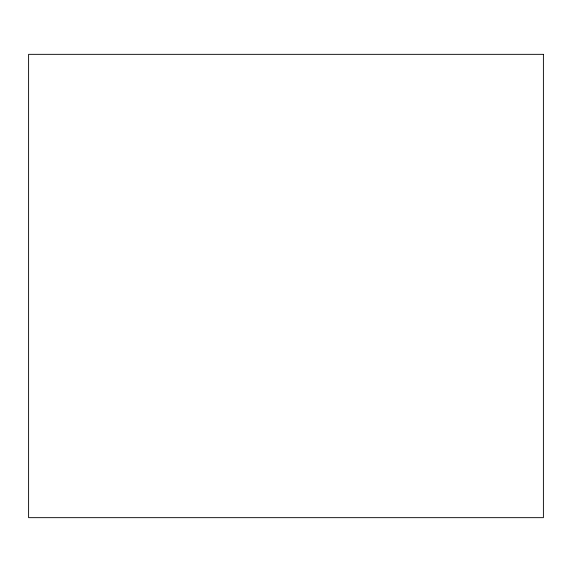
<?xml version="1.0" encoding="UTF-8"?>
<svg xmlns="http://www.w3.org/2000/svg" width="572" height="572" viewBox="0 0 572 572"><rect width="100%" height="100%" fill="white"/><g stroke="black" fill="none" stroke-linecap="round" stroke-linejoin="round"><path stroke-width="0.86" d="M543.4 54.34L28.6 54.34L28.6 517.66L543.4 517.66L543.4 54.34"/></g></svg>
